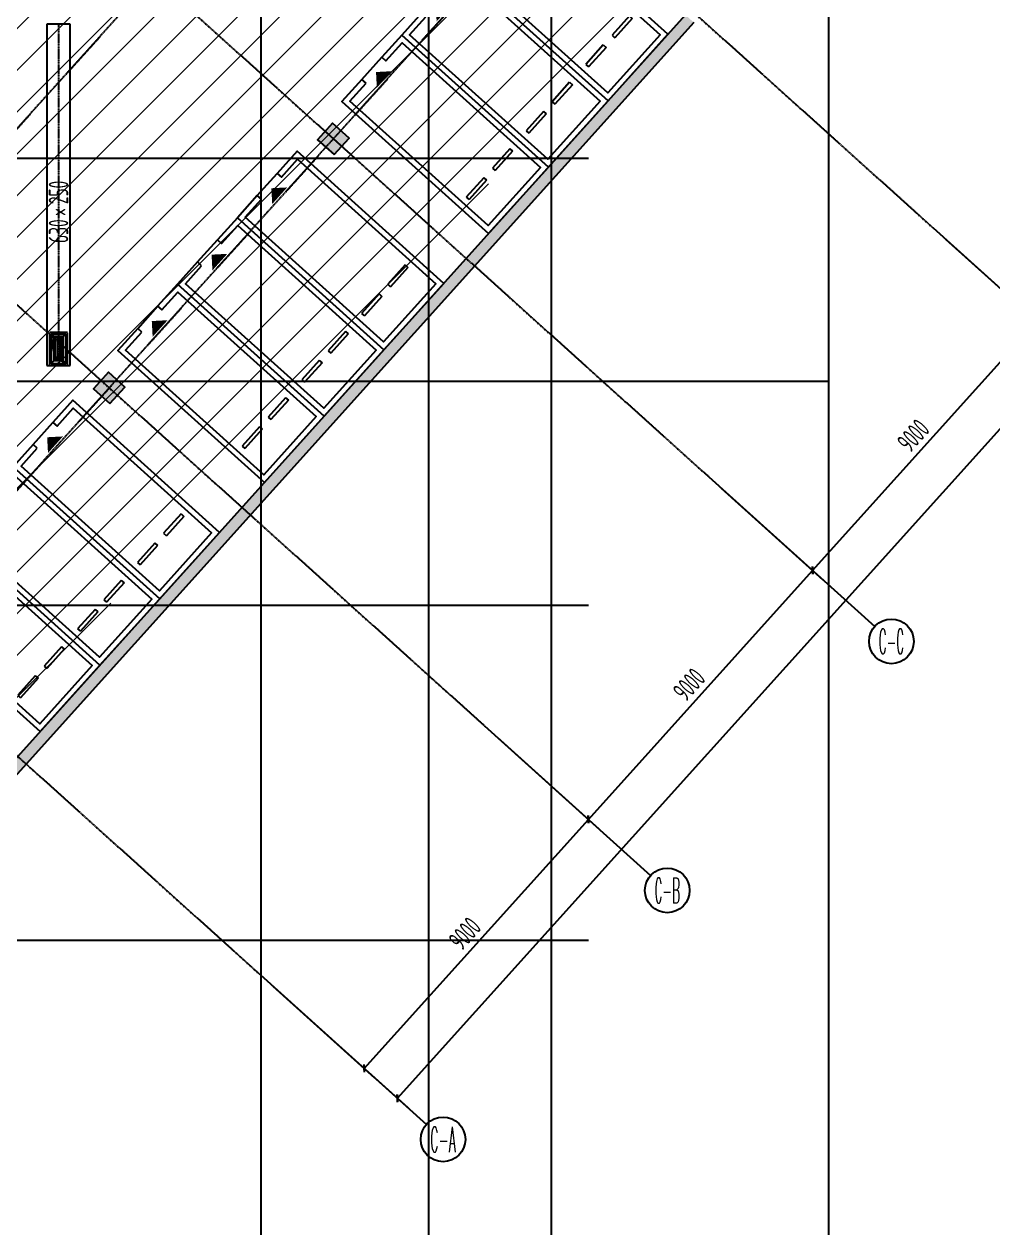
# Model space of a CAD drawing. Extents: x -20827274 to 1300756471, y -549375 to 3431892.
# Drawn here: x -4369 to 21654, y -383990 to -351657 of the extents above; entities that cross this region are included whole.
import ezdxf
from ezdxf.enums import TextEntityAlignment as Align

# ---------------------------------------------------------------- set-up
doc = ezdxf.new("R2010")
doc.units = 0
doc.header["$LTSCALE"] = 10
for name, pattern in [('CENTER2', [1.125, 0.75, -0.125, 0.125, -0.125]), ('DASH', [0.35, 0.25, -0.1]), ('暖附图底图$0$DASH', [0.35, 0.25, -0.1]), ('暖附图底图$0$DOTE', [2.42, 2, -0.2, 0.02, -0.2])]:
    doc.linetypes.add(name, pattern=pattern)
for name, color, linetype in [('1-zs', 3, 'Continuous'), ('AXIS_TEXT', 7, 'Continuous'), ('DUCT-排烟中心线', 5, 'CENTER2'), ('DUCT-排烟标注', 3, 'Continuous'), ('DUCT-排烟法兰', 4, 'Continuous'), ('DUCT-排烟管', 2, 'Continuous'), ('DUCT-排烟管立管', 2, 'Continuous'), ('DUCT-排烟管端线', 4, 'Continuous'), ('DUCT-排风风口', 7, 'Continuous'), ('Hvac-Hide', 8, 'DASH'), ('PUB_HATCH', 8, 'Continuous'), ('暖附图底图$0$00-停车位', 8, 'Continuous'), ('暖附图底图$0$1-标注暖通', 8, 'Continuous'), ('暖附图底图$0$A-COLUMN', 8, 'Continuous'), ('暖附图底图$0$A-WALL', 8, 'Continuous'), ('暖附图底图$0$AXIS', 8, 'Continuous'), ('暖附图底图$0$AXIS_TEXT', 8, 'Continuous'), ('暖附图底图$0$DOTE', 8, 'Continuous'), ('暖附图底图$0$PUB_HATCH', 8, 'Continuous')]:
    doc.layers.add(name, color=color, linetype=linetype)
doc.layers.add('F-非人防区', color=105, linetype='Continuous', lineweight=15)
doc.styles.add('8B2_02', font='tssdeng.shx', dxfattribs={"width": 0.6, "bigfont": 'TSSDCHN.shx'})
doc.styles.add('COMPLEX', font='COMPLEX.shx', dxfattribs={"width": 0.65})
doc.styles.add('暖附图底图$0$8B2_02_T3', font='tssdeng.shx', dxfattribs={"width": 0.6, "bigfont": 'TSSDCHN.shx'})
doc.styles.add('暖附图底图$0$_TCH_AXIS', font='COMPLEX', dxfattribs={"bigfont": 'GBCBIG'})
doc.dimstyles.new('暖附图底图$0$_TCH_ARCH&&150', dxfattribs={"dimtxt": 525, "dimasz": 150, "dimexe": 375, "dimexo": 450, "dimgap": 150, "dimtad": 1, "dimdec": 0, "dimrnd": 50, "dimzin": 0, "dimdsep": 46, "dimtxsty": '暖附图底图$0$8B2_02_T3', "dimblk": '暖附图底图$0$_ArchTick', "dimcen": 0.09, "dimclrt": 7, "dimazin": 2, "dimtfac": 1, "dimtdec": 0, "dimtix": 1, "dimtmove": 2, "dimatfit": 3, "dimfxl": 0, "dimtolj": 1, "dimtzin": 0, "dimarcsym": 0})

# ---------------------------------------------------------------- blocks, each defined once
blk = doc.blocks.new('$风口$00000108')
for p, q in [((-250, 135), (-190, 75)), ((-250, -135), (-250, 135)), ((200, 25), (-190, 25)), ((250, 135), (200, 75)), ((250, 135), (250, -135)), ((-250, -135), (-190, -75)), ((250, -135), (-250, -135)), ((200, -25), (-190, -25)), ((200, -75), (250, -135))]:
    blk.add_line(p, q)
at = {"linetype": 'Continuous'}
blk.add_line((250, 135), (-250, 135), dxfattribs=at)
at = {"lineweight": 40}
for p, q in [((-190, 75), (200, 75)), ((-190, -75), (-190, 75)), ((200, 75), (200, -75)), ((-190, -75), (200, -75))]:
    blk.add_line(p, q, dxfattribs=at)
blk = doc.blocks.new('暖附图底图$0$车位2400x5300')
at = {"layer": '暖附图底图$0$00-停车位', "color": 251}
for p, q in [((-875, -1000), (-175, -1000)), ((-875, -1100), (-875, -1000)), ((-875, -1100), (-175, -1100)), ((-175, -1100), (-175, -1000)), ((175, -1000), (875, -1000)), ((175, -1100), (175, -1000)), ((175, -1100), (875, -1100)), ((875, -1100), (875, -1000)), ((400, -5300), (-400, -5300))]:
    blk.add_line(p, q, dxfattribs=at)
blk.add_lwpolyline([(400, -5150), (400, -5300), (1200, -5300), (1200, 0), (-1200, 0), (-1200, -5300), (-400, -5300), (-400, -5150), (-1050, -5150), (-1050, -150), (1050, -150), (1050, -5150), (400, -5150)], dxfattribs=at)
blk.add_lwpolyline([(0, -5150, 0, 600, 0), (0, -4850, 600, 600, 0)], format="xyseb", dxfattribs=at)
blk = doc.blocks.new('_FZH')
blk.add_lwpolyline([(-0.5, -0.5), (0.5, -0.5), (0.5, 0.5), (-0.5, 0.5)], close=True)
at = {"layer": 'PUB_HATCH'}
blk.add_solid([(-0.5, -0.5), (0.5, -0.5), (-0.5, 0.5), (0.5, 0.5)], dxfattribs=at)
blk = doc.blocks.new('_AXISO')
blk.add_circle((0, 0), 0.5)
at = {"layer": 'AXIS_TEXT', "style": 'COMPLEX', "width": 1.041667}
blk.add_attdef('A', text='', height=0.56, dxfattribs=at).set_placement((-0.25, -0.28), (0.25, -0.28), align=Align.FIT)
blk = doc.blocks.new('暖附图底图$0$_ArchTick')
at = {"color": 0, "linetype": 'ByBlock', "const_width": 0.4}
blk.add_lwpolyline([(-0.5, -0.5), (0.5, 0.5)], dxfattribs=at)
blk = doc.blocks.new('*D3353')
at = {"layer": 'Defpoints', "color": 0, "transparency": 16777216}
for p in [(91475, -277801), (95154, -281113), (1979, -377196)]:
    blk.add_point(p, dxfattribs=at)
at = {"layer": '暖附图底图$0$AXIS', "color": 0, "lineweight": -2, "transparency": 16777216}
for p, q in [((91809, -278102), (95432, -281364)), ((5657, -380508), (95154, -281113)), ((2313, -377497), (5936, -380759))]:
    blk.add_line(p, q, dxfattribs=at)
at = {"layer": '暖附图底图$0$AXIS', "color": 0, "lineweight": -2, "transparency": 16777216, "xscale": 150, "yscale": 150, "zscale": 150}
for p, rotation in [((95154, -281113), 47.99999999999579), ((5657, -380508), 227.9999999999958)]:
    blk.add_blockref('暖附图底图$0$_ArchTick', p, dxfattribs=dict(at, rotation=rotation))
at = {"layer": '暖附图底图$0$AXIS', "color": 7, "transparency": 16777216, "insert": (50099, -330535), "char_height": 525, "attachment_point": 5, "rotation": 48, "style": '暖附图底图$0$8B2_02_T3'}
blk.add_mtext('\\A1;133750', dxfattribs=at)
blk = doc.blocks.new('*D3354')
at = {"layer": 'Defpoints', "color": 0, "transparency": 16777216}
for p in [(8001, -370508), (10788, -373017), (1979, -377196)]:
    blk.add_point(p, dxfattribs=at)
at = {"layer": '暖附图底图$0$AXIS', "color": 0, "lineweight": -2, "transparency": 16777216}
for p, q in [((8335, -370809), (11067, -373268)), ((4766, -379705), (10788, -373017)), ((2313, -377497), (5044, -379956))]:
    blk.add_line(p, q, dxfattribs=at)
at = {"layer": '暖附图底图$0$AXIS', "color": 0, "lineweight": -2, "transparency": 16777216, "xscale": 150, "yscale": 150, "zscale": 150}
for p, rotation in [((10788, -373017), 47.99999999999574), ((4766, -379705), 227.9999999999958)]:
    blk.add_blockref('暖附图底图$0$_ArchTick', p, dxfattribs=dict(at, rotation=rotation))
at = {"layer": '暖附图底图$0$AXIS', "color": 7, "transparency": 16777216, "insert": (7470, -376085), "char_height": 525, "attachment_point": 5, "rotation": 48, "style": '暖附图底图$0$8B2_02_T3'}
blk.add_mtext('\\A1;9000', dxfattribs=at)
blk = doc.blocks.new('*D3355')
at = {"layer": 'Defpoints', "color": 0, "transparency": 16777216}
for p in [(14023, -363820), (16810, -366329), (8001, -370508)]:
    blk.add_point(p, dxfattribs=at)
at = {"layer": '暖附图底图$0$AXIS', "color": 0, "lineweight": -2, "transparency": 16777216}
for p, q in [((14358, -364121), (17089, -366580)), ((10788, -373017), (16810, -366329)), ((8335, -370809), (11067, -373268))]:
    blk.add_line(p, q, dxfattribs=at)
at = {"layer": '暖附图底图$0$AXIS', "color": 0, "lineweight": -2, "transparency": 16777216, "xscale": 150, "yscale": 150, "zscale": 150}
for p, rotation in [((16810, -366329), 47.99999999999585), ((10788, -373017), 227.9999999999959)]:
    blk.add_blockref('暖附图底图$0$_ArchTick', p, dxfattribs=dict(at, rotation=rotation))
at = {"layer": '暖附图底图$0$AXIS', "color": 7, "transparency": 16777216, "insert": (13492, -369397), "char_height": 525, "attachment_point": 5, "rotation": 48, "style": '暖附图底图$0$8B2_02_T3'}
blk.add_mtext('\\A1;9000', dxfattribs=at)
blk = doc.blocks.new('*D3356')
at = {"layer": 'Defpoints', "color": 0, "transparency": 16777216}
for p in [(20045, -357131), (22832, -359641), (14023, -363820)]:
    blk.add_point(p, dxfattribs=at)
at = {"layer": '暖附图底图$0$AXIS', "color": 0, "lineweight": -2, "transparency": 16777216}
for p, q in [((20380, -357432), (23111, -359891)), ((16810, -366329), (22832, -359641)), ((14358, -364121), (17089, -366580))]:
    blk.add_line(p, q, dxfattribs=at)
at = {"layer": '暖附图底图$0$AXIS', "color": 0, "lineweight": -2, "transparency": 16777216, "xscale": 150, "yscale": 150, "zscale": 150}
for p, rotation in [((22832, -359641), 47.99999999999577), ((16810, -366329), 227.9999999999958)]:
    blk.add_blockref('暖附图底图$0$_ArchTick', p, dxfattribs=dict(at, rotation=rotation))
at = {"layer": '暖附图底图$0$AXIS', "color": 7, "transparency": 16777216, "insert": (19515, -362709), "char_height": 525, "attachment_point": 5, "rotation": 48, "style": '暖附图底图$0$8B2_02_T3'}
blk.add_mtext('\\A1;9000', dxfattribs=at)
blk = doc.blocks.new('*D3357')
at = {"layer": 'Defpoints', "color": 0, "transparency": 16777216}
for p in [(26068, -350443), (28854, -352952), (20045, -357131)]:
    blk.add_point(p, dxfattribs=at)
at = {"layer": '暖附图底图$0$AXIS', "color": 0, "lineweight": -2, "transparency": 16777216}
for p, q in [((26402, -350744), (29133, -353203)), ((22832, -359641), (28854, -352952)), ((20380, -357432), (23111, -359891))]:
    blk.add_line(p, q, dxfattribs=at)
at = {"layer": '暖附图底图$0$AXIS', "color": 0, "lineweight": -2, "transparency": 16777216, "xscale": 150, "yscale": 150, "zscale": 150}
for p, rotation in [((28854, -352952), 47.99999999999583), ((22832, -359641), 227.9999999999959)]:
    blk.add_blockref('暖附图底图$0$_ArchTick', p, dxfattribs=dict(at, rotation=rotation))
at = {"layer": '暖附图底图$0$AXIS', "color": 7, "transparency": 16777216, "insert": (25537, -356020), "char_height": 525, "attachment_point": 5, "rotation": 48, "style": '暖附图底图$0$8B2_02_T3'}
blk.add_mtext('\\A1;9000', dxfattribs=at)
blk = doc.blocks.new('暖附图底图$0$AFSFCS')
at = {"layer": '暖附图底图$0$PUB_HATCH'}
blk.add_hatch(color=256, dxfattribs=at).paths.add_polyline_path([(13617.2, -351612.5), (13394.2, -351411.7), (-13481.7, -381260.4), (-13348.1, -381560.4)])
at = {"layer": '暖附图底图$0$A-WALL'}
for p, q in [((13394.2, -351411.7), (-13481.7, -381260.4)), ((13617.2, -351612.5), (-13348.1, -381560.4))]:
    blk.add_line(p, q, dxfattribs=at)
at = {"layer": '暖附图底图$0$AXIS'}
for p, q in [((20045.4, -357131.3), (24504.3, -361146.1)), ((14023.2, -363819.6), (18482.1, -367834.4)), ((8001, -370507.9), (12459.9, -374522.7)), ((1978.9, -377196.2), (6437.7, -381211))]:
    blk.add_line(p, q, dxfattribs=at)
at = {"layer": '暖附图底图$0$DOTE', "color": 127, "linetype": '暖附图底图$0$DOTE', "ltscale": 1.5}
for p, q in [((1991.4, -155629.3), (1991.4, -385768.2)), ((6491.4, -155629.3), (6491.4, -385768.2)), ((9791.4, -155629.3), (9791.4, -385768.2)), ((-19282.2, -370815), (113456.9, -223393.3)), ((-14328.5, -375027.4), (118287.3, -227742.6)), ((-3593.8, -335846.6), (20045.4, -357131.3)), ((-9615.9, -342534.9), (14023.2, -363819.6)), ((-15638.1, -349223.2), (8001, -370507.9)), ((-21660.3, -355911.5), (1978.9, -377196.2)), ((17241.4, -361260.4), (-113117.3, -361260.4))]:
    blk.add_line(p, q, dxfattribs=at)
at = {"layer": '暖附图底图$0$DOTE', "color": 16, "linetype": '暖附图底图$0$DOTE', "ltscale": 1.5}
for p, q in [((17241.4, -155629.3), (17241.4, -385768.2)), ((-113117.3, -355260.4), (10791.4, -355260.4)), ((-113117.3, -367260.4), (10791.4, -367260.4)), ((-113117.3, -376260.4), (10791.4, -376260.4))]:
    blk.add_line(p, q, dxfattribs=at)
at = {"layer": '暖附图底图$0$00-停车位', "rotation": 228.0000000141129}
for p in [(12122.9, -352823.7), (10517, -354607.2), (8911, -356390.8), (6100.7, -359512), (4494.8, -361295.6), (2888.9, -363079.1), (78.5, -366200.3), (-1527.4, -367983.9), (-3133.3, -369767.4)]:
    blk.add_blockref('暖附图底图$0$车位2400x5300', p, dxfattribs=at)
at = {"layer": '暖附图底图$0$A-COLUMN'}
for p, xscale, yscale, zscale, rotation in [((3938.8, -354739.6), 600.0000000000256, 600.0000000000256, 600.0000000000256, 47.99999999999824), ((-2083.4, -361427.9), 600.0000000000305, 600.0000000000305, 600.0000000000305, 47.99999999999772)]:
    blk.add_blockref('_FZH', p, dxfattribs=dict(at, xscale=xscale, yscale=yscale, zscale=zscale, rotation=rotation))
at = {"layer": '暖附图底图$0$AXIS'}
ref = blk.add_blockref('_AXISO', (18928, -368235.9), dxfattribs=dict(at, xscale=1200, yscale=1200, zscale=1200))
ref.add_attrib('A', 'C-C', dxfattribs={"layer": '暖附图底图$0$AXIS_TEXT', "height": 678.82, "style": '暖附图底图$0$_TCH_AXIS', "width": 0.33871}).set_placement((18588.6, -368575.3), (19267.4, -368575.3), align=Align.FIT)
ref = blk.add_blockref('_AXISO', (12905.8, -374924.2), dxfattribs=dict(at, xscale=1200, yscale=1200, zscale=1200))
ref.add_attrib('A', 'C-B', dxfattribs={"layer": '暖附图底图$0$AXIS_TEXT', "height": 678.82, "style": '暖附图底图$0$_TCH_AXIS', "width": 0.328125}).set_placement((12566.4, -375263.6), (13245.2, -375263.6), align=Align.FIT)
ref = blk.add_blockref('_AXISO', (6883.6, -381612.5), dxfattribs=dict(at, xscale=1200, yscale=1200, zscale=1200))
ref.add_attrib('A', 'C-A', dxfattribs={"layer": '暖附图底图$0$AXIS_TEXT', "height": 678.82, "style": '暖附图底图$0$_TCH_AXIS', "width": 0.323077}).set_placement((6544.2, -381951.9), (7223, -381951.9), align=Align.FIT)
for p1, p2, distance, picture, middle in [((1978.9, -377196.2), (91475.1, -277800.6), -4950, '*D3353', (50099, -330534.6)), ((20045.4, -357131.3), (26067.6, -350443), -3750, '*D3357', (25536.7, -356020.4)), ((14023.2, -363819.6), (20045.4, -357131.3), -3750, '*D3356', (19514.5, -362708.7)), ((8001, -370507.9), (14023.2, -363819.6), -3750, '*D3355', (13492.4, -369397)), ((1978.9, -377196.2), (8001, -370507.9), -3750, '*D3354', (7470.2, -376085.3))]:
    dim = blk.add_aligned_dim(p1=p1, p2=p2, distance=distance, dimstyle='暖附图底图$0$_TCH_ARCH&&150', dxfattribs=at)
    dim.commit()
    dim.dimension.update_dxf_attribs({"geometry": picture, "text_midpoint": middle})
blk = doc.blocks.new('暖附图底图')
at = {"layer": '暖附图底图$0$1-标注暖通', "linetype": '暖附图底图$0$DASH'}
blk.add_blockref('暖附图底图$0$AFSFCS', (500000, 0), dxfattribs=at)

msp = doc.modelspace()

# ---------------------------------------------------------------- hatches: boundary and pattern name
at = {"layer": 'F-非人防区'}
h = msp.add_hatch(dxfattribs=at)
h.set_pattern_fill('ANSI31', color=8, scale=500)
h.set_pattern_definition([(45, (-67108.6, 126739.6), (-561.266, 561.266), [])])
edge = h.paths.add_edge_path()
edge.add_line((26041.4, -160910.4), (26041.4, -174910.4))
edge.add_line((26041.4, -174910.4), (44466.4, -174910.4))
edge.add_line((44466.4, -174910.4), (44466.4, -230535.4))
edge.add_line((44466.4, -230535.4), (29591.4, -230535.4))
edge.add_line((29591.4, -230535.4), (29591.4, -228585.4))
edge.add_line((29591.4, -228585.4), (32466.4, -228585.4))
edge.add_line((32466.4, -228585.4), (32466.4, -223185.4))
edge.add_line((32466.4, -223185.4), (6116.4, -223185.4))
edge.add_line((6116.4, -223185.4), (6116.4, -236210.4))
edge.add_line((6116.4, -236210.4), (5916.4, -236210.4))
edge.add_line((5916.4, -236210.4), (5921.1, -289912.2))
edge.add_line((5921.1, -289912.2), (35191.4, -289912.2))
edge.add_line((35191.4, -289912.2), (35191.4, -296310.4))
edge.add_line((35191.4, -296310.4), (35041.4, -296310.4))
edge.add_line((35041.4, -296310.4), (35041.4, -296910.4))
edge.add_line((35041.4, -296910.4), (35641.4, -296910.4))
edge.add_line((35641.4, -296910.4), (44736.4, -305099.6))
edge.add_line((44736.4, -305099.6), (22456.5, -329844))
edge.add_line((22456.5, -329844), (22456.5, -340006.4))
edge.add_line((22456.5, -340006.4), (-13248.1, -379660.4))
edge.add_line((-13248.1, -379660.4), (-90108.6, -379660.4))
edge.add_line((-90108.6, -379660.4), (-90108.6, -373660.4))
edge.add_line((-90108.6, -373660.4), (-91358.6, -373660.4))
edge.add_arc((-91358.6, -361660.4), 12000, 180, 270, ccw=False)
edge.add_line((-103358.6, -361660.4), (-103358.6, -333450.4))
edge.add_line((-103358.6, -333450.4), (-95358.6, -333436.6))
edge.add_line((-95358.6, -333436.6), (-95358.6, -160610.4))
edge.add_line((-95358.6, -160610.4), (-86333.4, -160610.4))
edge.add_line((-86333.4, -160610.4), (-86333.6, -149790))
edge.add_line((-86333.6, -149790), (-73433.4, -149790))
edge.add_line((-73433.4, -149790), (-73433.4, -160610.4))
edge.add_line((-73433.4, -160610.4), (26041.4, -160910.4))

# ---------------------------------------------------------------- linework, layer by layer
at = {"layer": 'DUCT-排烟中心线'}
msp.add_line((-3443.9, -351656.6), (-3443.9, -360826.6), dxfattribs=at)
at = {"layer": 'DUCT-排烟法兰', "color": 18, "true_color": 0x000000}
for p in [(-3443.9, -351656.6, 500), (-3443.9, -360381.6, -0.1), (-3443.9, -360381.6, 0.1)]:
    msp.add_point(p, dxfattribs=at)
at = {"layer": 'DUCT-排烟管'}
for p, q in [((-3758.9, -351656.6), (-3758.9, -360826.6)), ((-3128.9, -351656.6), (-3758.9, -351656.6)), ((-3128.9, -360826.6), (-3128.9, -351656.6)), ((-3758.9, -360826.6), (-3128.9, -360826.6))]:
    msp.add_line(p, q, dxfattribs=at)
at = {"layer": 'DUCT-排烟管立管'}
for p, q in [((-3243.9, -359981.6), (-3643.9, -359981.6)), ((-3643.9, -359981.6), (-3643.9, -360781.6)), ((-3243.9, -360781.6), (-3243.9, -359981.6)), ((-3643.9, -360781.6), (-3243.9, -360781.6))]:
    msp.add_line(p, q, dxfattribs=at)
at = {"layer": 'DUCT-排烟管端线'}
for p, q in [((-3543.9, -360581.6), (-3643.9, -359981.6)), ((-3243.9, -360781.6), (-3543.9, -360581.6))]:
    msp.add_line(p, q, dxfattribs=at)
at = {"layer": 'Hvac-Hide'}
for p, q in [((-3198.9, -359936.6), (-3688.9, -359936.6)), ((-3688.9, -359936.6), (-3688.9, -360826.6)), ((-3198.9, -360826.6), (-3198.9, -359936.6)), ((-3688.9, -360826.6), (-3198.9, -360826.6))]:
    msp.add_line(p, q, dxfattribs=at)

# ---------------------------------------------------------------- block references
at = {"layer": '1-zs'}
msp.add_blockref('暖附图底图', (-500000, 0), dxfattribs=at)
at = {"layer": 'DUCT-排风风口', "xscale": 1.6, "yscale": 1.481481481481482, "rotation": 90}
msp.add_blockref('$风口$00000108', (-3443.9, -360381.6, 2600), dxfattribs=at)

# ---------------------------------------------------------------- texts
at = {"layer": 'DUCT-排烟标注', "style": '8B2_02', "width": 0.6}
for s, p in [('250', (-3181.4, -356494, 500)), ('×', (-3181.4, -356809, 500)), ('630', (-3181.4, -357535.9, 500))]:
    msp.add_text(s, height=525, rotation=90, dxfattribs=at).set_placement(p)

doc.saveas('drawing.dxf')
